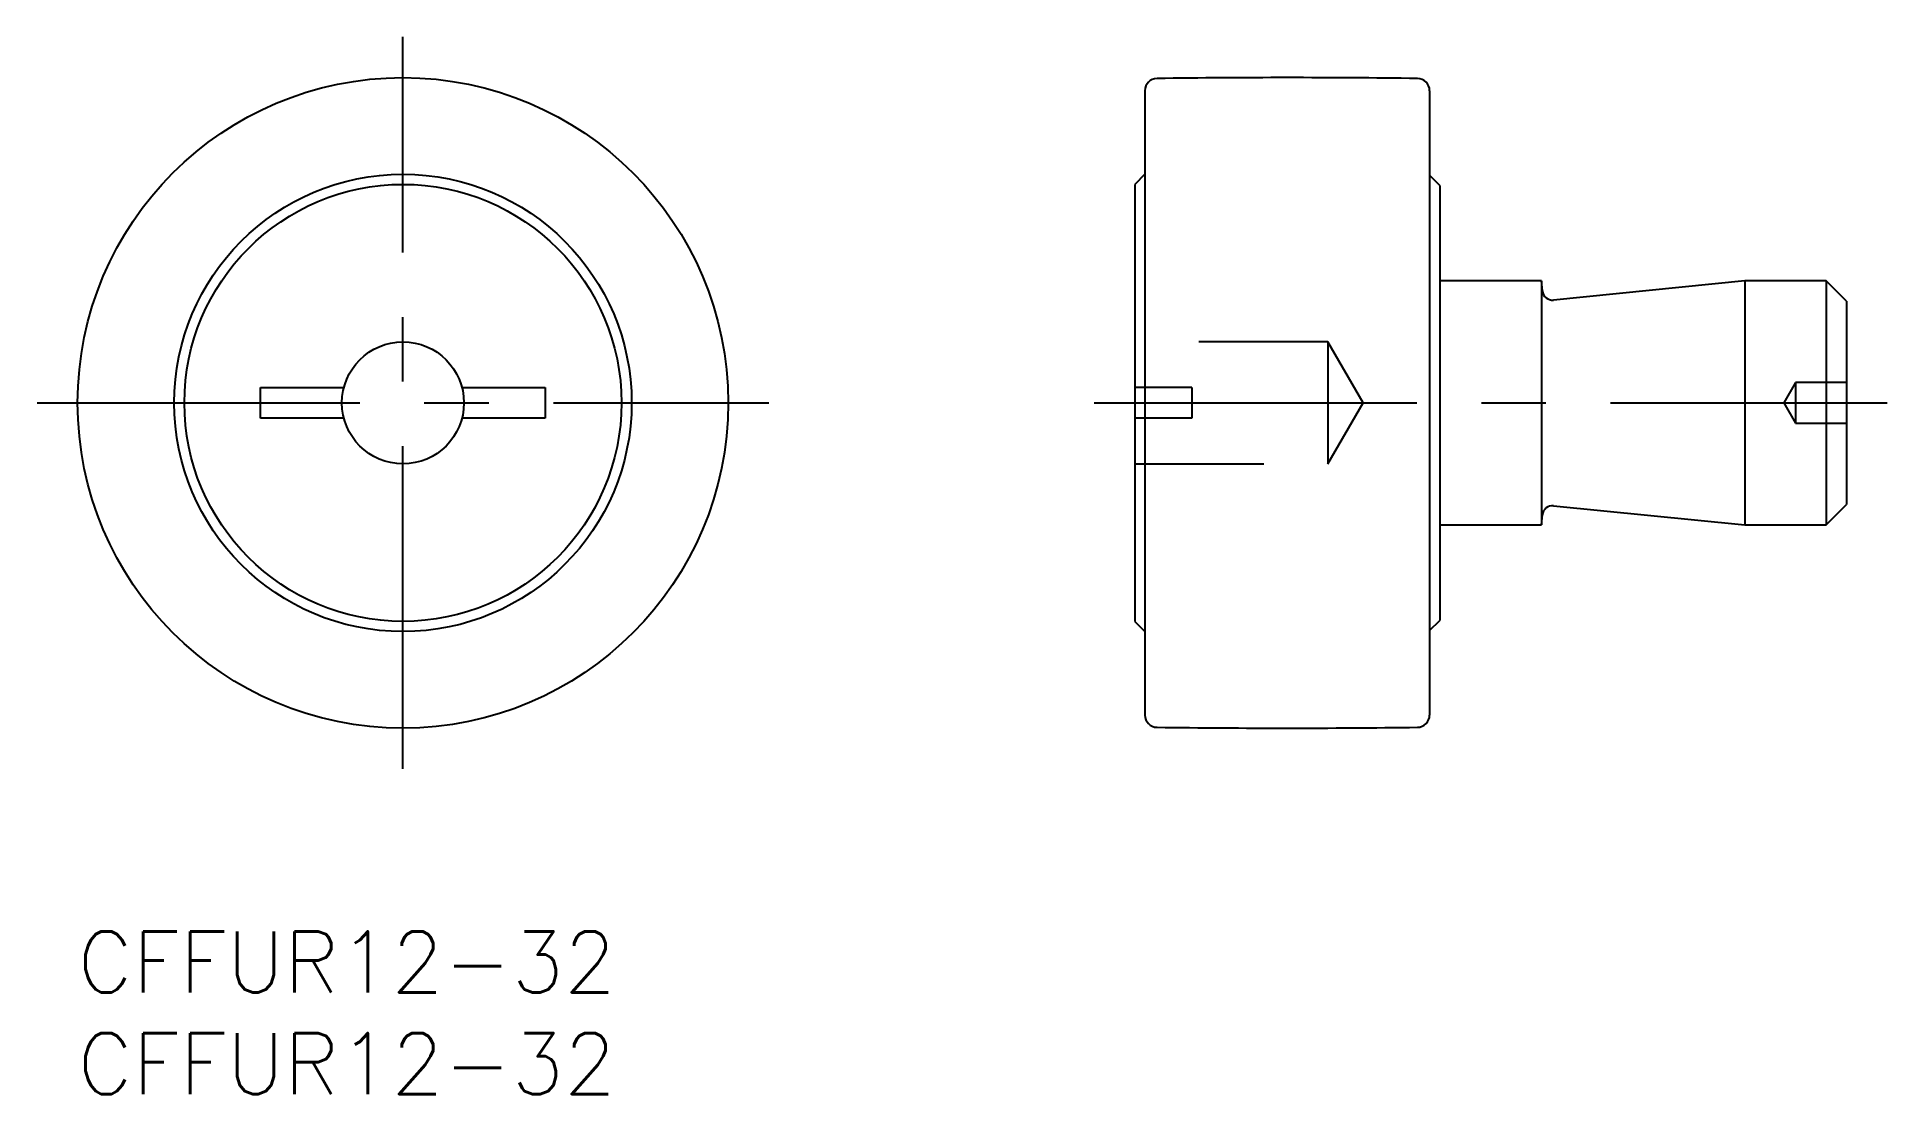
# Model space of a CAD drawing. Extents: x -2 to 89, y -8 to 44.
import ezdxf

# ---------------------------------------------------------------- set-up
doc = ezdxf.new("R2010")
doc.units = 0
doc.header["$LTSCALE"] = 0.5
doc.linetypes.add('CENTER', pattern=[50.8, 31.75, -6.35, 6.35, -6.35])
doc.linetypes.add('DASHED', pattern=[19.05, 12.7, -6.35])
for name, color, linetype in [('MSM_CENTER', 1, 'CENTER'), ('MSM_CONTINUOUS', 7, 'CONTINUOUS'), ('MSM_DASHED', 4, 'DASHED'), ('MSM_PART_NUMBER', 7, 'CONTINUOUS')]:
    doc.layers.add(name, color=color, linetype=linetype)
doc.styles.get("Standard").update_dxf_attribs({"font": 'txt.shx', "height": 3, "bigfont": 'bigfont.shx'})

# ---------------------------------------------------------------- blocks, each defined once
blk = doc.blocks.new('*U14')
at = {"layer": 'MSM_PART_NUMBER'}
blk.add_text('CFFUR12-32', height=3, dxfattribs=at).set_placement((0, -3))
blk = doc.blocks.new('*U15')
at = {"layer": 'MSM_PART_NUMBER'}
blk.add_text('CFFUR12-32', height=3, dxfattribs=at).set_placement((0, -8))

msp = doc.modelspace()

# ---------------------------------------------------------------- linework, layer by layer
at = {"layer": 'MSM_CENTER'}
for p, q in [((16, 8), (16, 44)), ((-2, 26), (34, 26)), ((50, 26), (89, 26))]:
    msp.add_line(p, q, dxfattribs=at)
at = {"layer": 'MSM_CONTINUOUS'}
for p, q in [((52.5, 41.359), (52.5, 10.641)), ((66.5, 41.359), (66.5, 10.641)), ((52.5, 37.25), (52, 36.75)), ((52, 36.75), (52, 15.25)), ((67, 36.7), (66.5, 37.2)), ((67, 36.7), (67, 15.3)), ((72, 32), (67, 32)), ((72.049, 31.507), (72, 32)), ((72, 32), (72, 20)), ((82, 32), (72.597, 31.06)), ((86, 32), (82, 32)), ((82, 32), (82, 20)), ((87, 31), (86, 32)), ((86, 32), (86, 20)), ((87, 31), (87, 21)), ((9, 25.25), (9, 26.75)), ((9, 26.75), (13.095, 26.75)), ((18.905, 26.75), (23, 26.75)), ((23, 26.75), (23, 25.25)), ((13.095, 25.25), (9, 25.25)), ((23, 25.25), (18.905, 25.25)), ((72.597, 20.94), (82, 20)), ((86, 20), (87, 21)), ((72, 20), (72.049, 20.493)), ((67, 20), (72, 20)), ((82, 20), (86, 20)), ((52, 15.25), (52.5, 14.75)), ((66.5, 14.8), (67, 15.3))]:
    msp.add_line(p, q, dxfattribs=at)
for radius in [16, 11.25, 10.75, 3]:
    msp.add_circle((16, 26), radius, dxfattribs=at)
for centre, radius, start, end in [((53.1, 41.359), 0.6, 90.73429, 180), ((59.5, -458), 500, 89.26571, 90.73429), ((65.9, 41.359), 0.6, 0, 89.26571), ((72.547, 31.557), 0.5, 185.71059, 275.71059), ((72.547, 20.443), 0.5, 84.28941, 174.28941), ((53.1, 10.641), 0.6, 180, 269.26571), ((59.5, 510), 500, 269.26571, 270.73429), ((65.9, 10.641), 0.6, 270.73429, 0)]:
    msp.add_arc(centre, radius, start, end, dxfattribs=at)
at = {"layer": 'MSM_DASHED'}
for p, q in [((61.5, 29), (52, 29)), ((63.232, 26), (61.5, 29)), ((61.5, 29), (61.5, 23)), ((54.8, 26.75), (52, 26.75)), ((54.8, 26.75), (54.8, 25.25)), ((84.5, 27), (83.923, 26)), ((87, 27), (84.5, 27)), ((84.5, 27), (84.5, 25)), ((61.5, 23), (63.232, 26)), ((83.923, 26), (84.5, 25)), ((54.8, 25.25), (52, 25.25)), ((84.5, 25), (87, 25)), ((52, 23), (61.5, 23))]:
    msp.add_line(p, q, dxfattribs=at)

# ---------------------------------------------------------------- block references
at = {"layer": 'MSM_CONTINUOUS'}
for name in ['*U14', '*U15']:
    msp.add_blockref(name, (0, 0), dxfattribs=at)

doc.saveas('drawing.dxf')
